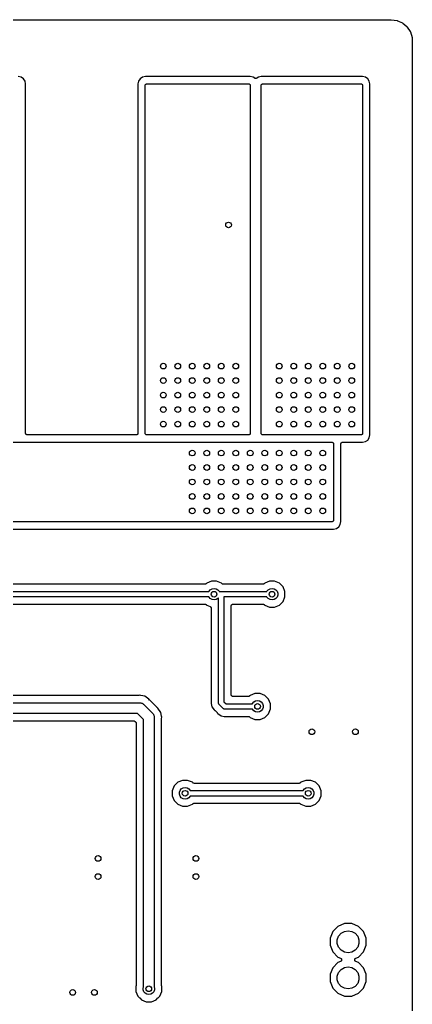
# Model space of a CAD drawing. Extents: x 40 to 163, y -163 to -37.
# Drawn here: x 135.7 to 163.2, y -106.5 to -37.4 of the extents above; entities that cross this region are included whole.
import ezdxf

# ---------------------------------------------------------------- set-up
doc = ezdxf.new("R2010")
doc.units = 0
doc.header["$MEASUREMENT"] = 0
doc.layers.add('BLACK', color=7, linetype='CONTINUOUS')

msp = doc.modelspace()

# ---------------------------------------------------------------- linework, layer by layer
at = {"layer": 'BLACK', "linetype": 'CONTINUOUS'}
for p, q in [((41.4283, -37.413), (161.747, -37.413)), ((161.747, -37.413), (161.756, -37.4146)), ((161.756, -37.4146), (161.765, -37.4143)), ((161.765, -37.4143), (162.185, -37.4744)), ((162.185, -37.4744), (162.202, -37.48)), ((162.202, -37.48), (162.22, -37.4845)), ((162.22, -37.4845), (162.559, -37.6388)), ((162.559, -37.6388), (162.574, -37.649)), ((162.574, -37.649), (162.589, -37.6582)), ((162.589, -37.6582), (162.872, -37.9015)), ((162.872, -37.9015), (162.883, -37.9155)), ((162.883, -37.9155), (162.895, -37.9286)), ((162.895, -37.9286), (163.098, -38.2414)), ((163.098, -38.2414), (163.105, -38.258)), ((163.105, -38.258), (163.113, -38.2741)), ((163.113, -38.2741), (163.227, -38.6548)), ((163.227, -38.6548), (163.229, -38.6684)), ((163.229, -38.6684), (163.232, -38.6818)), ((163.232, -38.6818), (163.247, -38.8789)), ((163.247, -38.8789), (163.246, -38.8837)), ((163.246, -38.8837), (163.247, -38.8883)), ((163.247, -38.8883), (163.247, -43.8721)), ((135.829, -41.443), (135.623, -41.402)), ((135.993, -41.5525), (135.829, -41.443)), ((144.333, -41.443), (144.169, -41.5525)), ((144.539, -41.402), (144.333, -41.443)), ((151.879, -41.402), (144.539, -41.402)), ((152.085, -41.443), (151.879, -41.402)), ((152.202, -41.5211), (152.085, -41.443)), ((152.461, -41.443), (152.344, -41.5211)), ((152.667, -41.402), (152.461, -41.443)), ((159.753, -41.402), (152.667, -41.402)), ((159.959, -41.443), (159.753, -41.402)), ((160.123, -41.5525), (159.959, -41.443)), ((136.103, -41.7165), (135.993, -41.5525)), ((136.144, -41.9225), (136.103, -41.7165)), ((136.144, -66.421), (136.144, -41.9225)), ((144.059, -41.7165), (144.018, -41.9225)), ((144.018, -41.9225), (144.018, -66.421)), ((144.169, -41.5525), (144.059, -41.7165)), ((144.526, -42.037), (144.528, -42.0261)), ((144.526, -66.421), (144.526, -42.037)), ((144.528, -42.0149), (144.532, -42.0045)), ((144.528, -42.0261), (144.528, -42.0149)), ((144.532, -42.0045), (144.534, -41.9936)), ((144.534, -41.9936), (144.539, -41.9839)), ((144.539, -41.9839), (144.543, -41.9735)), ((144.543, -41.9735), (144.55, -41.965)), ((144.55, -41.965), (144.556, -41.9554)), ((144.556, -41.9554), (144.564, -41.9482)), ((144.564, -41.9482), (144.571, -41.9397)), ((144.571, -41.9397), (144.581, -41.9342)), ((144.581, -41.9342), (144.589, -41.927)), ((144.589, -41.927), (144.6, -41.9232)), ((144.6, -41.9232), (144.61, -41.9177)), ((144.61, -41.9177), (144.621, -41.9157)), ((144.621, -41.9157), (144.631, -41.9119)), ((144.631, -41.9119), (144.642, -41.9119)), ((144.642, -41.9119), (144.653, -41.91)), ((144.653, -41.91), (151.765, -41.91)), ((151.765, -41.91), (151.776, -41.9119)), ((151.776, -41.9119), (151.787, -41.9119)), ((151.787, -41.9119), (151.797, -41.9157)), ((151.797, -41.9157), (151.808, -41.9177)), ((151.808, -41.9177), (151.818, -41.9232)), ((151.818, -41.9232), (151.828, -41.927)), ((151.828, -41.927), (151.837, -41.9342)), ((151.837, -41.9342), (151.847, -41.9397)), ((151.847, -41.9397), (151.854, -41.9482)), ((151.854, -41.9482), (151.862, -41.9554)), ((151.862, -41.9554), (151.868, -41.965)), ((151.868, -41.965), (151.875, -41.9735)), ((151.875, -41.9735), (151.879, -41.9839)), ((151.879, -41.9839), (151.884, -41.9936)), ((151.884, -41.9936), (151.886, -42.0045)), ((151.886, -42.0045), (151.89, -42.0149)), ((151.89, -42.0149), (151.89, -42.0261)), ((151.89, -42.0261), (151.892, -42.037)), ((151.892, -42.037), (151.892, -66.421)), ((152.21, -41.5245), (152.202, -41.5211)), ((152.217, -41.5294), (152.21, -41.5245)), ((152.23, -41.5333), (152.217, -41.5294)), ((152.243, -41.5389), (152.23, -41.5333)), ((152.251, -41.5394), (152.243, -41.5389)), ((152.259, -41.5418), (152.251, -41.5394)), ((152.273, -41.5409), (152.259, -41.5418)), ((152.287, -41.5418), (152.273, -41.5409)), ((152.295, -41.5394), (152.287, -41.5418)), ((152.303, -41.5389), (152.295, -41.5394)), ((152.316, -41.5333), (152.303, -41.5389)), ((152.329, -41.5294), (152.316, -41.5333)), ((152.336, -41.5245), (152.329, -41.5294)), ((152.344, -41.5211), (152.336, -41.5245)), ((152.654, -42.037), (152.656, -42.0261)), ((152.654, -66.421), (152.654, -42.037)), ((152.656, -42.0149), (152.66, -42.0045)), ((152.656, -42.0261), (152.656, -42.0149)), ((152.66, -42.0045), (152.662, -41.9936)), ((152.662, -41.9936), (152.667, -41.9839)), ((152.667, -41.9839), (152.671, -41.9735)), ((152.671, -41.9735), (152.678, -41.965)), ((152.678, -41.965), (152.684, -41.9554)), ((152.684, -41.9554), (152.692, -41.9482)), ((152.692, -41.9482), (152.699, -41.9397)), ((152.699, -41.9397), (152.709, -41.9342)), ((152.709, -41.9342), (152.718, -41.927)), ((152.718, -41.927), (152.728, -41.9232)), ((152.728, -41.9232), (152.738, -41.9177)), ((152.738, -41.9177), (152.749, -41.9157)), ((152.749, -41.9157), (152.759, -41.9119)), ((152.759, -41.9119), (152.77, -41.9119)), ((152.77, -41.9119), (152.781, -41.91)), ((152.781, -41.91), (159.639, -41.91)), ((159.639, -41.91), (159.65, -41.9119)), ((159.65, -41.9119), (159.661, -41.9119)), ((159.661, -41.9119), (159.671, -41.9157)), ((159.671, -41.9157), (159.682, -41.9177)), ((159.682, -41.9177), (159.692, -41.9232)), ((159.692, -41.9232), (159.702, -41.927)), ((159.702, -41.927), (159.711, -41.9342)), ((159.711, -41.9342), (159.721, -41.9397)), ((159.721, -41.9397), (159.728, -41.9482)), ((159.728, -41.9482), (159.736, -41.9554)), ((159.736, -41.9554), (159.742, -41.965)), ((159.742, -41.965), (159.749, -41.9735)), ((159.749, -41.9735), (159.753, -41.9839)), ((159.753, -41.9839), (159.758, -41.9936)), ((159.758, -41.9936), (159.76, -42.0045)), ((159.76, -42.0045), (159.764, -42.0149)), ((159.764, -42.0149), (159.764, -42.0261)), ((159.764, -42.0261), (159.766, -42.037)), ((159.766, -42.037), (159.766, -66.421)), ((160.233, -41.7165), (160.123, -41.5525)), ((160.274, -41.9225), (160.233, -41.7165)), ((160.274, -66.5355), (160.274, -41.9225)), ((163.247, -43.8721), (163.247, -43.8721)), ((163.247, -43.8721), (163.247, -116.027)), ((136.146, -66.4319), (136.144, -66.421)), ((136.146, -66.4431), (136.146, -66.4319)), ((136.15, -66.4535), (136.146, -66.4431)), ((136.152, -66.4644), (136.15, -66.4535)), ((136.157, -66.4741), (136.152, -66.4644)), ((136.161, -66.4845), (136.157, -66.4741)), ((136.168, -66.493), (136.161, -66.4845)), ((136.174, -66.5026), (136.168, -66.493)), ((136.182, -66.5098), (136.174, -66.5026)), ((136.189, -66.5183), (136.182, -66.5098)), ((136.199, -66.5238), (136.189, -66.5183)), ((136.207, -66.531), (136.199, -66.5238)), ((136.218, -66.5348), (136.207, -66.531)), ((136.228, -66.5403), (136.218, -66.5348)), ((136.239, -66.5423), (136.228, -66.5403)), ((136.249, -66.5461), (136.239, -66.5423)), ((136.26, -66.5461), (136.249, -66.5461)), ((136.271, -66.548), (136.26, -66.5461)), ((143.891, -66.548), (136.271, -66.548)), ((143.902, -66.5461), (143.891, -66.548)), ((143.913, -66.5461), (143.902, -66.5461)), ((143.923, -66.5423), (143.913, -66.5461)), ((143.934, -66.5403), (143.923, -66.5423)), ((143.944, -66.5348), (143.934, -66.5403)), ((143.954, -66.531), (143.944, -66.5348)), ((143.963, -66.5238), (143.954, -66.531)), ((143.973, -66.5183), (143.963, -66.5238)), ((143.98, -66.5098), (143.973, -66.5183)), ((143.988, -66.5026), (143.98, -66.5098)), ((143.994, -66.493), (143.988, -66.5026)), ((144.001, -66.4845), (143.994, -66.493)), ((144.005, -66.4741), (144.001, -66.4845)), ((144.01, -66.4644), (144.005, -66.4741)), ((144.012, -66.4535), (144.01, -66.4644)), ((144.016, -66.4431), (144.012, -66.4535)), ((144.018, -66.421), (144.016, -66.4319)), ((144.016, -66.4319), (144.016, -66.4431)), ((144.528, -66.4319), (144.526, -66.421)), ((144.528, -66.4431), (144.528, -66.4319)), ((144.532, -66.4535), (144.528, -66.4431)), ((144.534, -66.4644), (144.532, -66.4535)), ((144.539, -66.4741), (144.534, -66.4644)), ((144.543, -66.4845), (144.539, -66.4741)), ((144.55, -66.493), (144.543, -66.4845)), ((144.556, -66.5026), (144.55, -66.493)), ((144.564, -66.5098), (144.556, -66.5026)), ((144.571, -66.5183), (144.564, -66.5098)), ((144.581, -66.5238), (144.571, -66.5183)), ((144.589, -66.531), (144.581, -66.5238)), ((144.6, -66.5348), (144.589, -66.531)), ((144.61, -66.5403), (144.6, -66.5348)), ((144.621, -66.5423), (144.61, -66.5403)), ((144.631, -66.5461), (144.621, -66.5423)), ((144.642, -66.5461), (144.631, -66.5461)), ((144.653, -66.548), (144.642, -66.5461)), ((151.765, -66.548), (144.653, -66.548)), ((151.776, -66.5461), (151.765, -66.548)), ((151.787, -66.5461), (151.776, -66.5461)), ((151.797, -66.5423), (151.787, -66.5461)), ((151.808, -66.5403), (151.797, -66.5423)), ((151.818, -66.5348), (151.808, -66.5403)), ((151.828, -66.531), (151.818, -66.5348)), ((151.837, -66.5238), (151.828, -66.531)), ((151.847, -66.5183), (151.837, -66.5238)), ((151.854, -66.5098), (151.847, -66.5183)), ((151.862, -66.5026), (151.854, -66.5098)), ((151.868, -66.493), (151.862, -66.5026)), ((151.875, -66.4845), (151.868, -66.493)), ((151.879, -66.4741), (151.875, -66.4845)), ((151.884, -66.4644), (151.879, -66.4741)), ((151.886, -66.4535), (151.884, -66.4644)), ((151.89, -66.4431), (151.886, -66.4535)), ((151.892, -66.421), (151.89, -66.4319)), ((151.89, -66.4319), (151.89, -66.4431)), ((152.656, -66.4319), (152.654, -66.421)), ((152.656, -66.4431), (152.656, -66.4319)), ((152.66, -66.4535), (152.656, -66.4431)), ((152.662, -66.4644), (152.66, -66.4535)), ((152.667, -66.4741), (152.662, -66.4644)), ((152.671, -66.4845), (152.667, -66.4741)), ((152.678, -66.493), (152.671, -66.4845)), ((152.684, -66.5026), (152.678, -66.493)), ((152.692, -66.5098), (152.684, -66.5026)), ((152.699, -66.5183), (152.692, -66.5098)), ((152.709, -66.5238), (152.699, -66.5183)), ((152.718, -66.531), (152.709, -66.5238)), ((152.728, -66.5348), (152.718, -66.531)), ((152.738, -66.5403), (152.728, -66.5348)), ((152.749, -66.5423), (152.738, -66.5403)), ((152.759, -66.5461), (152.749, -66.5423)), ((152.77, -66.5461), (152.759, -66.5461)), ((152.781, -66.548), (152.77, -66.5461)), ((159.639, -66.548), (152.781, -66.548)), ((159.65, -66.5461), (159.639, -66.548)), ((159.661, -66.5461), (159.65, -66.5461)), ((159.671, -66.5423), (159.661, -66.5461)), ((159.682, -66.5403), (159.671, -66.5423)), ((159.692, -66.5348), (159.682, -66.5403)), ((159.702, -66.531), (159.692, -66.5348)), ((159.711, -66.5238), (159.702, -66.531)), ((159.721, -66.5183), (159.711, -66.5238)), ((159.728, -66.5098), (159.721, -66.5183)), ((159.736, -66.5026), (159.728, -66.5098)), ((159.742, -66.493), (159.736, -66.5026)), ((159.749, -66.4845), (159.742, -66.493)), ((159.753, -66.4741), (159.749, -66.4845)), ((159.758, -66.4644), (159.753, -66.4741)), ((159.76, -66.4535), (159.758, -66.4644)), ((159.764, -66.4431), (159.76, -66.4535)), ((159.766, -66.421), (159.764, -66.4319)), ((159.764, -66.4319), (159.764, -66.4431)), ((159.959, -67.015), (160.123, -66.9055)), ((160.123, -66.9055), (160.233, -66.7415)), ((160.233, -66.7415), (160.274, -66.5355)), ((97.5485, -67.056), (157.607, -67.056)), ((157.607, -67.056), (157.618, -67.0579)), ((157.618, -67.0579), (157.629, -67.0579)), ((157.629, -67.0579), (157.639, -67.0617)), ((157.639, -67.0617), (157.65, -67.0637)), ((157.65, -67.0637), (157.66, -67.0692)), ((157.66, -67.0692), (157.671, -67.073)), ((157.671, -67.073), (157.679, -67.0802)), ((157.679, -67.0802), (157.689, -67.0857)), ((157.689, -67.0857), (157.696, -67.0942)), ((157.696, -67.0942), (157.704, -67.1014)), ((157.704, -67.1014), (157.71, -67.111)), ((157.71, -67.111), (157.717, -67.1195)), ((157.717, -67.1195), (157.721, -67.1299)), ((157.721, -67.1299), (157.726, -67.1396)), ((157.726, -67.1396), (157.728, -67.1505)), ((157.728, -67.1505), (157.732, -67.1609)), ((157.732, -67.1609), (157.732, -67.1721)), ((157.732, -67.1721), (157.734, -67.183)), ((157.734, -67.183), (157.734, -72.517)), ((158.242, -67.183), (158.244, -67.1721)), ((158.242, -72.6315), (158.242, -67.183)), ((158.244, -67.1609), (158.248, -67.1505)), ((158.244, -67.1721), (158.244, -67.1609)), ((158.248, -67.1505), (158.25, -67.1396)), ((158.25, -67.1396), (158.255, -67.1299)), ((158.255, -67.1299), (158.259, -67.1195)), ((158.259, -67.1195), (158.266, -67.111)), ((158.266, -67.111), (158.272, -67.1014)), ((158.272, -67.1014), (158.28, -67.0942)), ((158.28, -67.0942), (158.287, -67.0857)), ((158.287, -67.0857), (158.297, -67.0802)), ((158.297, -67.0802), (158.305, -67.073)), ((158.305, -67.073), (158.316, -67.0692)), ((158.316, -67.0692), (158.326, -67.0637)), ((158.326, -67.0637), (158.337, -67.0617)), ((158.337, -67.0617), (158.347, -67.0579)), ((158.347, -67.0579), (158.358, -67.0579)), ((158.358, -67.0579), (158.369, -67.056)), ((158.369, -67.056), (159.753, -67.056)), ((159.753, -67.056), (159.959, -67.015)), ((157.732, -72.5391), (157.728, -72.5495)), ((157.734, -72.517), (157.732, -72.5279)), ((157.732, -72.5279), (157.732, -72.5391)), ((157.607, -72.644), (113.736, -72.644)), ((114.257, -73.152), (157.721, -73.152)), ((157.618, -72.6421), (157.607, -72.644)), ((157.629, -72.6421), (157.618, -72.6421)), ((157.639, -72.6383), (157.629, -72.6421)), ((157.65, -72.6363), (157.639, -72.6383)), ((157.66, -72.6308), (157.65, -72.6363)), ((157.671, -72.627), (157.66, -72.6308)), ((157.679, -72.6198), (157.671, -72.627)), ((157.689, -72.6143), (157.679, -72.6198)), ((157.696, -72.6058), (157.689, -72.6143)), ((157.704, -72.5986), (157.696, -72.6058)), ((157.71, -72.589), (157.704, -72.5986)), ((157.717, -72.5805), (157.71, -72.589)), ((157.721, -72.5701), (157.717, -72.5805)), ((157.726, -72.5604), (157.721, -72.5701)), ((157.721, -73.152), (157.927, -73.111)), ((157.728, -72.5495), (157.726, -72.5604)), ((157.927, -73.111), (158.091, -73.0014)), ((158.091, -73.0014), (158.201, -72.8375)), ((158.201, -72.8375), (158.242, -72.6315)), ((148.714, -77.0255), (129.924, -77.0255)), ((148.719, -77.0245), (148.714, -77.0255)), ((148.725, -77.025), (148.719, -77.0245)), ((148.741, -77.0207), (148.725, -77.025)), ((148.757, -77.0178), (148.741, -77.0207)), ((148.762, -77.015), (148.757, -77.0178)), ((148.767, -77.0136), (148.762, -77.015)), ((148.781, -77.0041), (148.767, -77.0136)), ((148.795, -76.9958), (148.781, -77.0041)), ((148.799, -76.9915), (148.795, -76.9958)), ((148.804, -76.9883), (148.799, -76.9915)), ((148.838, -76.9542), (148.804, -76.9883)), ((149.171, -76.816), (148.838, -76.9542)), ((149.091, -77.4129), (149.213, -77.3423)), ((149.533, -76.816), (149.171, -76.816)), ((149.213, -77.3423), (149.352, -77.3178)), ((149.352, -77.3178), (149.491, -77.3423)), ((149.491, -77.3423), (149.613, -77.4129)), ((149.866, -76.9542), (149.533, -76.816)), ((149.9, -76.9883), (149.866, -76.9542)), ((149.905, -76.9915), (149.9, -76.9883)), ((149.909, -76.9958), (149.905, -76.9915)), ((149.923, -77.0041), (149.909, -76.9958)), ((149.937, -77.0136), (149.923, -77.0041)), ((149.942, -77.015), (149.937, -77.0136)), ((149.947, -77.0178), (149.942, -77.015)), ((149.963, -77.0207), (149.947, -77.0178)), ((149.979, -77.025), (149.963, -77.0207)), ((149.985, -77.0245), (149.979, -77.025)), ((149.99, -77.0255), (149.985, -77.0245)), ((152.778, -77.0255), (149.99, -77.0255)), ((152.783, -77.0245), (152.778, -77.0255)), ((152.789, -77.025), (152.783, -77.0245)), ((152.805, -77.0207), (152.789, -77.025)), ((152.821, -77.0178), (152.805, -77.0207)), ((152.826, -77.015), (152.821, -77.0178)), ((152.831, -77.0136), (152.826, -77.015)), ((152.845, -77.0041), (152.831, -77.0136)), ((152.859, -76.9958), (152.845, -77.0041)), ((152.863, -76.9915), (152.859, -76.9958)), ((152.868, -76.9883), (152.863, -76.9915)), ((152.902, -76.9542), (152.868, -76.9883)), ((153.235, -76.816), (152.902, -76.9542)), ((153.155, -77.4129), (153.277, -77.3423)), ((153.597, -76.816), (153.235, -76.816)), ((153.277, -77.3423), (153.416, -77.3178)), ((153.416, -77.3178), (153.555, -77.3423)), ((153.555, -77.3423), (153.677, -77.4129)), ((153.93, -76.9542), (153.597, -76.816)), ((154.186, -77.2097), (153.93, -76.9542)), ((154.324, -77.5434), (154.186, -77.2097)), ((129.642, -77.5335), (148.996, -77.5335)), ((148.996, -77.9145), (129.642, -77.9145)), ((148.996, -77.5335), (149, -77.5209)), ((149, -77.9271), (148.996, -77.9145)), ((149, -77.5209), (149.091, -77.4129)), ((149.091, -78.0351), (149, -77.9271)), ((149.213, -78.1057), (149.091, -78.0351)), ((149.613, -78.0351), (149.491, -78.1057)), ((149.613, -77.4129), (149.704, -77.5209)), ((149.67, -77.9679), (149.613, -78.0351)), ((149.669, -85.3357), (149.67, -77.9679)), ((149.704, -77.5209), (149.708, -77.5335)), ((149.708, -77.5335), (153.06, -77.5335)), ((153.06, -77.9145), (150.05, -77.9145)), ((150.05, -77.9145), (150.05, -85.2651)), ((153.06, -77.5335), (153.064, -77.5209)), ((153.064, -77.9271), (153.06, -77.9145)), ((153.064, -77.5209), (153.155, -77.4129)), ((153.155, -78.0351), (153.064, -77.9271)), ((153.277, -78.1057), (153.155, -78.0351)), ((153.677, -78.0351), (153.555, -78.1057)), ((153.677, -77.4129), (153.768, -77.5209)), ((153.768, -77.9271), (153.677, -78.0351)), ((153.768, -77.5209), (153.816, -77.6535)), ((153.816, -77.7945), (153.768, -77.9271)), ((153.816, -77.6535), (153.816, -77.7945)), ((154.186, -78.2383), (154.324, -77.9046)), ((154.324, -77.9046), (154.324, -77.5434)), ((129.924, -78.4225), (148.714, -78.4225)), ((148.714, -78.4225), (148.719, -78.4235)), ((148.719, -78.4235), (148.725, -78.423)), ((148.725, -78.423), (148.741, -78.4273)), ((148.741, -78.4273), (148.757, -78.4302)), ((148.757, -78.4302), (148.762, -78.433)), ((148.762, -78.433), (148.767, -78.4344)), ((148.767, -78.4344), (148.781, -78.4439)), ((148.781, -78.4439), (148.795, -78.4522)), ((148.795, -78.4522), (148.799, -78.4565)), ((148.799, -78.4565), (148.804, -78.4597)), ((148.804, -78.4597), (148.838, -78.4938)), ((148.838, -78.4938), (149.083, -78.5954)), ((149.083, -78.5954), (149.09, -78.5999)), ((149.09, -78.5999), (149.098, -78.6028)), ((149.098, -78.6028), (149.109, -78.6117)), ((149.109, -78.6117), (149.12, -78.6191)), ((149.12, -78.6191), (149.125, -78.6258)), ((149.125, -78.6258), (149.132, -78.6311)), ((149.132, -78.6311), (149.139, -78.6431)), ((149.139, -78.6431), (149.147, -78.6541)), ((149.147, -78.6541), (149.15, -78.6621)), ((149.15, -78.6621), (149.154, -78.6693)), ((149.154, -78.6693), (149.156, -78.683)), ((149.156, -78.683), (149.16, -78.6962)), ((149.16, -78.6962), (149.16, -78.7045)), ((149.16, -78.7045), (149.162, -78.7128)), ((149.162, -78.7128), (149.161, -85.2627)), ((149.352, -78.1302), (149.213, -78.1057)), ((149.491, -78.1057), (149.352, -78.1302)), ((150.558, -78.5495), (150.56, -78.5386)), ((150.558, -84.7725), (150.558, -78.5495)), ((150.56, -78.5274), (150.564, -78.517)), ((150.56, -78.5386), (150.56, -78.5274)), ((150.564, -78.517), (150.566, -78.5061)), ((150.566, -78.5061), (150.572, -78.4964)), ((150.572, -78.4964), (150.576, -78.486)), ((150.576, -78.486), (150.583, -78.4775)), ((150.583, -78.4775), (150.588, -78.4679)), ((150.588, -78.4679), (150.597, -78.4607)), ((150.597, -78.4607), (150.604, -78.4522)), ((150.604, -78.4522), (150.613, -78.4467)), ((150.613, -78.4467), (150.622, -78.4395)), ((150.622, -78.4395), (150.632, -78.4357)), ((150.632, -78.4357), (150.642, -78.4302)), ((150.642, -78.4302), (150.653, -78.4282)), ((150.653, -78.4282), (150.663, -78.4244)), ((150.663, -78.4244), (150.675, -78.4244)), ((150.675, -78.4244), (150.685, -78.4225)), ((150.685, -78.4225), (152.778, -78.4225)), ((152.778, -78.4225), (152.783, -78.4235)), ((152.783, -78.4235), (152.789, -78.423)), ((152.789, -78.423), (152.805, -78.4273)), ((152.805, -78.4273), (152.821, -78.4302)), ((152.821, -78.4302), (152.826, -78.433)), ((152.826, -78.433), (152.831, -78.4344)), ((152.831, -78.4344), (152.845, -78.4439)), ((152.845, -78.4439), (152.859, -78.4522)), ((152.859, -78.4522), (152.863, -78.4565)), ((152.863, -78.4565), (152.868, -78.4597)), ((152.868, -78.4597), (152.902, -78.4938)), ((152.902, -78.4938), (153.235, -78.632)), ((153.235, -78.632), (153.597, -78.632)), ((153.416, -78.1302), (153.277, -78.1057)), ((153.555, -78.1057), (153.416, -78.1302)), ((153.597, -78.632), (153.93, -78.4938)), ((153.93, -78.4938), (154.186, -78.2383)), ((144.045, -84.836), (126.257, -84.836)), ((144.057, -84.8338), (144.045, -84.836)), ((144.07, -84.8336), (144.057, -84.8338)), ((144.145, -84.8186), (144.07, -84.8336)), ((144.22, -84.8336), (144.145, -84.8186)), ((144.492, -84.8876), (144.22, -84.8336)), ((144.22, -84.8336), (144.22, -84.8336)), ((144.786, -85.0841), (144.492, -84.8876)), ((150.56, -84.7834), (150.558, -84.7725)), ((150.56, -84.7946), (150.56, -84.7834)), ((150.564, -84.805), (150.56, -84.7946)), ((150.566, -84.8159), (150.564, -84.805)), ((150.572, -84.8256), (150.566, -84.8159)), ((150.576, -84.836), (150.572, -84.8256)), ((150.583, -84.8445), (150.576, -84.836)), ((150.588, -84.8541), (150.583, -84.8445)), ((150.597, -84.8613), (150.588, -84.8541)), ((150.604, -84.8698), (150.597, -84.8613)), ((150.613, -84.8753), (150.604, -84.8698)), ((150.622, -84.8825), (150.613, -84.8753)), ((150.632, -84.8863), (150.622, -84.8825)), ((150.642, -84.8918), (150.632, -84.8863)), ((150.653, -84.8938), (150.642, -84.8918)), ((150.663, -84.8976), (150.653, -84.8938)), ((150.675, -84.8976), (150.663, -84.8976)), ((150.685, -84.8995), (150.675, -84.8976)), ((151.762, -84.8995), (150.685, -84.8995)), ((151.767, -84.8985), (151.762, -84.8995)), ((151.773, -84.899), (151.767, -84.8985)), ((151.789, -84.8947), (151.773, -84.899)), ((151.805, -84.8918), (151.789, -84.8947)), ((151.81, -84.889), (151.805, -84.8918)), ((151.815, -84.8876), (151.81, -84.889)), ((151.829, -84.8781), (151.815, -84.8876)), ((151.843, -84.8698), (151.829, -84.8781)), ((151.847, -84.8655), (151.843, -84.8698)), ((151.852, -84.8623), (151.847, -84.8655)), ((151.886, -84.8282), (151.852, -84.8623)), ((152.219, -84.69), (151.886, -84.8282)), ((152.581, -84.69), (152.219, -84.69)), ((152.914, -84.8282), (152.581, -84.69)), ((153.17, -85.0837), (152.914, -84.8282)), ((112.553, -85.344), (144.128, -85.344)), ((144.128, -85.344), (144.179, -85.3396)), ((144.179, -85.3396), (144.228, -85.3527)), ((144.228, -85.3527), (144.277, -85.3615)), ((144.277, -85.3615), (144.292, -85.37)), ((144.292, -85.37), (144.308, -85.3744)), ((144.308, -85.3744), (144.35, -85.4034)), ((144.35, -85.4034), (144.394, -85.4286)), ((144.394, -85.4286), (144.426, -85.4674)), ((144.426, -85.4674), (145.038, -86.0788)), ((144.829, -85.1479), (144.786, -85.0841)), ((144.837, -85.1569), (144.829, -85.1479)), ((144.844, -85.1671), (144.837, -85.1569)), ((145.338, -85.6606), (144.844, -85.1671)), ((145.348, -85.6678), (145.338, -85.6606)), ((149.159, -85.2875), (149.148, -85.344)), ((149.148, -85.344), (149.159, -85.4005)), ((149.161, -85.2627), (149.159, -85.275)), ((149.159, -85.275), (149.159, -85.2875)), ((149.159, -85.4005), (149.159, -85.4005)), ((149.159, -85.4005), (149.202, -85.6165)), ((149.202, -85.6165), (149.356, -85.8476)), ((149.667, -85.3609), (149.669, -85.3357)), ((149.674, -85.3853), (149.667, -85.3609)), ((149.678, -85.4102), (149.674, -85.3853)), ((149.682, -85.4175), (149.678, -85.4102)), ((149.685, -85.4257), (149.682, -85.4175)), ((149.699, -85.4465), (149.685, -85.4257)), ((149.712, -85.4683), (149.699, -85.4465)), ((149.731, -85.4846), (149.712, -85.4683)), ((149.973, -85.7268), (149.731, -85.4846)), ((150.05, -85.2651), (150.193, -85.4075)), ((150.193, -85.4075), (152.044, -85.4075)), ((152.044, -85.4075), (152.048, -85.3949)), ((152.048, -85.3949), (152.139, -85.2869)), ((152.139, -85.2869), (152.261, -85.2163)), ((152.261, -85.2163), (152.4, -85.1918)), ((152.4, -85.1918), (152.539, -85.2163)), ((152.539, -85.2163), (152.661, -85.2869)), ((152.661, -85.2869), (152.752, -85.3949)), ((152.752, -85.3949), (152.8, -85.5275)), ((152.8, -85.5275), (152.8, -85.6685)), ((153.308, -85.4174), (153.17, -85.0837)), ((153.308, -85.7786), (153.308, -85.4174)), ((143.987, -86.106), (112.412, -86.106)), ((144.399, -86.5178), (143.987, -86.106)), ((145.038, -86.0788), (145.076, -86.1113)), ((145.076, -86.1113), (145.102, -86.1551)), ((145.102, -86.1551), (145.131, -86.1965)), ((145.131, -86.1965), (145.135, -86.2129)), ((145.135, -86.2129), (145.144, -86.2277)), ((145.144, -86.2277), (145.152, -86.2775)), ((145.152, -86.2775), (145.165, -86.3263)), ((145.165, -86.3263), (145.161, -86.3766)), ((145.357, -85.6764), (145.348, -85.6678)), ((145.421, -85.7191), (145.357, -85.6764)), ((145.617, -86.0131), (145.421, -85.7191)), ((145.671, -86.2847), (145.617, -86.0131)), ((145.686, -86.36), (145.671, -86.2847)), ((149.356, -85.8476), (149.404, -85.8796)), ((149.404, -85.8796), (149.413, -85.8882)), ((149.413, -85.8882), (149.424, -85.8954)), ((149.424, -85.8954), (149.563, -86.0344)), ((149.563, -86.0344), (149.57, -86.0446)), ((149.57, -86.0446), (149.578, -86.0537)), ((149.578, -86.0537), (149.61, -86.1016)), ((149.61, -86.1016), (149.841, -86.256)), ((149.841, -86.256), (150.057, -86.2989)), ((149.99, -85.7462), (149.973, -85.7268)), ((150.012, -85.7588), (149.99, -85.7462)), ((150.032, -85.7733), (150.012, -85.7588)), ((150.04, -85.7755), (150.032, -85.7733)), ((150.048, -85.7798), (150.04, -85.7755)), ((150.073, -85.7842), (150.048, -85.7798)), ((150.057, -86.2989), (150.057, -86.2989)), ((150.057, -86.2989), (150.114, -86.3102)), ((150.097, -85.7907), (150.073, -85.7842)), ((150.122, -85.7885), (150.097, -85.7907)), ((150.114, -86.3102), (150.171, -86.2989)), ((152.044, -85.7885), (150.122, -85.7885)), ((150.171, -86.2989), (150.183, -86.2987)), ((150.183, -86.2987), (150.195, -86.2965)), ((150.195, -86.2965), (151.762, -86.2965)), ((151.762, -86.2965), (151.767, -86.2975)), ((151.767, -86.2975), (151.773, -86.297)), ((151.773, -86.297), (151.789, -86.3013)), ((151.789, -86.3013), (151.805, -86.3042)), ((151.805, -86.3042), (151.81, -86.307)), ((151.81, -86.307), (151.815, -86.3084)), ((151.815, -86.3084), (151.829, -86.3179)), ((151.829, -86.3179), (151.843, -86.3262)), ((151.843, -86.3262), (151.847, -86.3305)), ((151.847, -86.3305), (151.852, -86.3337)), ((151.852, -86.3337), (151.886, -86.3678)), ((152.048, -85.8011), (152.044, -85.7885)), ((152.139, -85.9091), (152.048, -85.8011)), ((152.261, -85.9797), (152.139, -85.9091)), ((152.4, -86.0042), (152.261, -85.9797)), ((152.539, -85.9797), (152.4, -86.0042)), ((152.661, -85.9091), (152.539, -85.9797)), ((152.752, -85.8011), (152.661, -85.9091)), ((152.8, -85.6685), (152.752, -85.8011)), ((152.914, -86.3678), (153.17, -86.1123)), ((153.17, -86.1123), (153.308, -85.7786)), ((117.398, -86.614), (143.724, -86.614)), ((143.724, -86.614), (143.73, -86.615)), ((143.73, -86.615), (143.735, -86.6145)), ((143.735, -86.6145), (143.751, -86.6188)), ((143.751, -86.6188), (143.768, -86.6217)), ((143.768, -86.6217), (143.772, -86.6245)), ((143.772, -86.6245), (143.778, -86.6259)), ((143.778, -86.6259), (143.791, -86.6354)), ((143.791, -86.6354), (143.806, -86.6437)), ((143.806, -86.6437), (143.809, -86.648)), ((143.809, -86.648), (143.814, -86.6512)), ((143.814, -86.6512), (143.854, -86.691)), ((143.854, -86.691), (143.857, -86.6956)), ((143.857, -86.6956), (143.861, -86.6992)), ((143.861, -86.6992), (143.87, -86.7136)), ((143.87, -86.7136), (143.879, -86.7272)), ((143.879, -86.7272), (143.881, -86.7326)), ((143.881, -86.7326), (143.883, -86.7374)), ((143.883, -86.7374), (143.886, -86.7537)), ((143.886, -86.7537), (143.891, -86.7698)), ((143.891, -86.7698), (143.89, -86.7753)), ((143.89, -86.7753), (143.891, -86.7808)), ((143.891, -86.7808), (143.891, -105.158)), ((144.399, -105.287), (144.399, -86.5178)), ((145.161, -86.3766), (145.161, -105.287)), ((145.669, -86.4601), (145.671, -86.4478)), ((145.669, -105.158), (145.669, -86.4601)), ((145.671, -86.4353), (145.686, -86.36)), ((145.671, -86.4478), (145.671, -86.4353)), ((151.886, -86.3678), (152.219, -86.506)), ((152.219, -86.506), (152.581, -86.506)), ((152.581, -86.506), (152.914, -86.3678)), ((146.55, -91.1797), (146.412, -91.5134)), ((146.806, -90.9242), (146.55, -91.1797)), ((147.139, -90.786), (146.806, -90.9242)), ((147.501, -90.786), (147.139, -90.786)), ((147.834, -90.9242), (147.501, -90.786)), ((147.868, -90.9583), (147.834, -90.9242)), ((147.873, -90.9615), (147.868, -90.9583)), ((147.877, -90.9658), (147.873, -90.9615)), ((147.891, -90.9741), (147.877, -90.9658)), ((147.905, -90.9836), (147.891, -90.9741)), ((147.91, -90.985), (147.905, -90.9836)), ((147.915, -90.9878), (147.91, -90.985)), ((147.931, -90.9907), (147.915, -90.9878)), ((147.947, -90.995), (147.931, -90.9907)), ((147.953, -90.9945), (147.947, -90.995)), ((147.958, -90.9955), (147.953, -90.9945)), ((155.318, -90.9955), (147.958, -90.9955)), ((155.323, -90.9945), (155.318, -90.9955)), ((155.329, -90.995), (155.323, -90.9945)), ((155.345, -90.9907), (155.329, -90.995)), ((155.361, -90.9878), (155.345, -90.9907)), ((155.366, -90.985), (155.361, -90.9878)), ((155.371, -90.9836), (155.366, -90.985)), ((155.385, -90.9741), (155.371, -90.9836)), ((155.399, -90.9658), (155.385, -90.9741)), ((155.403, -90.9615), (155.399, -90.9658)), ((155.408, -90.9583), (155.403, -90.9615)), ((155.442, -90.9242), (155.408, -90.9583)), ((155.775, -90.786), (155.442, -90.9242)), ((156.137, -90.786), (155.775, -90.786)), ((156.47, -90.9242), (156.137, -90.786)), ((156.726, -91.1797), (156.47, -90.9242)), ((156.864, -91.5134), (156.726, -91.1797)), ((146.412, -91.5134), (146.412, -91.8746)), ((146.412, -91.8746), (146.55, -92.2083)), ((146.92, -91.6235), (146.968, -91.4909)), ((146.92, -91.7645), (146.92, -91.6235)), ((146.968, -91.8971), (146.92, -91.7645)), ((146.968, -91.4909), (147.059, -91.3829)), ((147.059, -91.3829), (147.181, -91.3123)), ((147.181, -91.3123), (147.32, -91.2878)), ((147.32, -91.2878), (147.459, -91.3123)), ((147.459, -91.3123), (147.581, -91.3829)), ((147.581, -91.3829), (147.672, -91.4909)), ((147.672, -91.4909), (147.676, -91.5035)), ((147.676, -91.8845), (147.672, -91.8971)), ((147.676, -91.5035), (155.6, -91.5035)), ((155.6, -91.8845), (147.676, -91.8845)), ((155.6, -91.5035), (155.604, -91.4909)), ((155.604, -91.8971), (155.6, -91.8845)), ((155.604, -91.4909), (155.695, -91.3829)), ((155.695, -91.3829), (155.817, -91.3123)), ((155.817, -91.3123), (155.956, -91.2878)), ((155.956, -91.2878), (156.095, -91.3123)), ((156.095, -91.3123), (156.217, -91.3829)), ((156.217, -91.3829), (156.308, -91.4909)), ((156.308, -91.4909), (156.356, -91.6235)), ((156.356, -91.7645), (156.308, -91.8971)), ((156.356, -91.6235), (156.356, -91.7645)), ((156.726, -92.2083), (156.864, -91.8746)), ((156.864, -91.8746), (156.864, -91.5134)), ((146.55, -92.2083), (146.806, -92.4638)), ((146.806, -92.4638), (147.139, -92.602)), ((147.059, -92.0051), (146.968, -91.8971)), ((147.181, -92.0757), (147.059, -92.0051)), ((147.32, -92.1002), (147.181, -92.0757)), ((147.459, -92.0757), (147.32, -92.1002)), ((147.581, -92.0051), (147.459, -92.0757)), ((147.501, -92.602), (147.834, -92.4638)), ((147.672, -91.8971), (147.581, -92.0051)), ((147.834, -92.4638), (147.868, -92.4297)), ((147.868, -92.4297), (147.873, -92.4265)), ((147.873, -92.4265), (147.877, -92.4222)), ((147.877, -92.4222), (147.891, -92.4139)), ((147.891, -92.4139), (147.905, -92.4044)), ((147.905, -92.4044), (147.91, -92.403)), ((147.91, -92.403), (147.915, -92.4002)), ((147.915, -92.4002), (147.931, -92.3973)), ((147.931, -92.3973), (147.947, -92.393)), ((147.947, -92.393), (147.953, -92.3935)), ((147.953, -92.3935), (147.958, -92.3925)), ((147.958, -92.3925), (155.318, -92.3925)), ((155.318, -92.3925), (155.323, -92.3935)), ((155.323, -92.3935), (155.329, -92.393)), ((155.329, -92.393), (155.345, -92.3973)), ((155.345, -92.3973), (155.361, -92.4002)), ((155.361, -92.4002), (155.366, -92.403)), ((155.366, -92.403), (155.371, -92.4044)), ((155.371, -92.4044), (155.385, -92.4139)), ((155.385, -92.4139), (155.399, -92.4222)), ((155.399, -92.4222), (155.403, -92.4265)), ((155.403, -92.4265), (155.408, -92.4297)), ((155.408, -92.4297), (155.442, -92.4638)), ((155.442, -92.4638), (155.775, -92.602)), ((155.695, -92.0051), (155.604, -91.8971)), ((155.817, -92.0757), (155.695, -92.0051)), ((155.956, -92.1002), (155.817, -92.0757)), ((156.095, -92.0757), (155.956, -92.1002)), ((156.217, -92.0051), (156.095, -92.0757)), ((156.137, -92.602), (156.47, -92.4638)), ((156.308, -91.8971), (156.217, -92.0051)), ((156.47, -92.4638), (156.726, -92.2083)), ((147.139, -92.602), (147.501, -92.602)), ((155.775, -92.602), (156.137, -92.602)), ((158.497, -100.838), (158.031, -101.031)), ((159.003, -100.838), (158.497, -100.838)), ((159.469, -101.031), (159.003, -100.838)), ((157.673, -101.389), (157.48, -101.855)), ((158.031, -101.031), (157.673, -101.389)), ((158.08, -101.721), (158.253, -101.515)), ((158.253, -101.515), (158.485, -101.381)), ((158.485, -101.381), (158.75, -101.334)), ((158.75, -101.334), (159.015, -101.381)), ((159.015, -101.381), (159.247, -101.515)), ((159.247, -101.515), (159.42, -101.721)), ((159.827, -101.389), (159.469, -101.031)), ((160.02, -101.855), (159.827, -101.389)), ((157.48, -101.855), (157.48, -102.361)), ((157.988, -101.974), (158.08, -101.721)), ((157.988, -102.242), (157.988, -101.974)), ((158.08, -102.495), (157.988, -102.242)), ((159.42, -101.721), (159.512, -101.974)), ((159.512, -102.242), (159.42, -102.495)), ((159.512, -101.974), (159.512, -102.242)), ((160.02, -102.361), (160.02, -101.855)), ((157.48, -102.361), (157.673, -102.827)), ((157.673, -102.827), (158.031, -103.185)), ((158.253, -102.701), (158.08, -102.495)), ((158.485, -102.835), (158.253, -102.701)), ((158.75, -102.882), (158.485, -102.835)), ((159.015, -102.835), (158.75, -102.882)), ((159.247, -102.701), (159.015, -102.835)), ((159.42, -102.495), (159.247, -102.701)), ((159.469, -103.185), (159.827, -102.827)), ((159.827, -102.827), (160.02, -102.361)), ((158.031, -103.571), (157.673, -103.929)), ((158.031, -103.185), (158.214, -103.261)), ((158.214, -103.495), (158.031, -103.571)), ((158.214, -103.261), (158.228, -103.27)), ((158.228, -103.486), (158.214, -103.495)), ((158.228, -103.27), (158.243, -103.277)), ((158.243, -103.479), (158.228, -103.486)), ((158.243, -103.277), (158.247, -103.281)), ((158.247, -103.475), (158.243, -103.479)), ((158.247, -103.281), (158.251, -103.284)), ((158.251, -103.472), (158.247, -103.475)), ((158.251, -103.284), (158.261, -103.298)), ((158.261, -103.458), (158.251, -103.472)), ((158.261, -103.298), (158.273, -103.31)), ((158.273, -103.446), (158.261, -103.458)), ((158.273, -103.31), (158.275, -103.315)), ((158.275, -103.441), (158.273, -103.446)), ((158.275, -103.315), (158.278, -103.319)), ((158.278, -103.437), (158.275, -103.441)), ((158.278, -103.319), (158.283, -103.335)), ((158.283, -103.421), (158.278, -103.437)), ((158.283, -103.335), (158.29, -103.351)), ((158.29, -103.405), (158.283, -103.421)), ((158.29, -103.351), (158.29, -103.356)), ((158.29, -103.356), (158.291, -103.361)), ((158.291, -103.395), (158.29, -103.4)), ((158.29, -103.4), (158.29, -103.405)), ((158.291, -103.361), (158.291, -103.378)), ((158.291, -103.378), (158.291, -103.395)), ((159.209, -103.361), (159.21, -103.356)), ((159.209, -103.378), (159.209, -103.361)), ((159.209, -103.395), (159.209, -103.378)), ((159.21, -103.4), (159.209, -103.395)), ((159.21, -103.351), (159.217, -103.335)), ((159.21, -103.356), (159.21, -103.351)), ((159.21, -103.405), (159.21, -103.4)), ((159.217, -103.421), (159.21, -103.405)), ((159.217, -103.335), (159.222, -103.319)), ((159.222, -103.437), (159.217, -103.421)), ((159.222, -103.319), (159.225, -103.315)), ((159.225, -103.441), (159.222, -103.437)), ((159.225, -103.315), (159.227, -103.31)), ((159.227, -103.446), (159.225, -103.441)), ((159.227, -103.31), (159.239, -103.298)), ((159.239, -103.458), (159.227, -103.446)), ((159.239, -103.298), (159.249, -103.284)), ((159.249, -103.472), (159.239, -103.458)), ((159.249, -103.284), (159.253, -103.281)), ((159.253, -103.475), (159.249, -103.472)), ((159.253, -103.281), (159.257, -103.277)), ((159.257, -103.479), (159.253, -103.475)), ((159.257, -103.277), (159.272, -103.27)), ((159.272, -103.486), (159.257, -103.479)), ((159.272, -103.27), (159.286, -103.261)), ((159.286, -103.495), (159.272, -103.486)), ((159.286, -103.261), (159.469, -103.185)), ((159.469, -103.571), (159.286, -103.495)), ((159.827, -103.929), (159.469, -103.571)), ((157.673, -103.929), (157.48, -104.395)), ((157.988, -104.514), (158.08, -104.261)), ((158.08, -104.261), (158.253, -104.055)), ((158.253, -104.055), (158.485, -103.921)), ((158.485, -103.921), (158.75, -103.874)), ((158.75, -103.874), (159.015, -103.921)), ((159.015, -103.921), (159.247, -104.055)), ((159.247, -104.055), (159.42, -104.261)), ((159.42, -104.261), (159.512, -104.514)), ((160.02, -104.395), (159.827, -103.929)), ((157.48, -104.395), (157.48, -104.901)), ((157.48, -104.901), (157.673, -105.367)), ((157.988, -104.782), (157.988, -104.514)), ((158.08, -105.035), (157.988, -104.782)), ((159.512, -104.782), (159.42, -105.035)), ((159.512, -104.514), (159.512, -104.782)), ((159.827, -105.367), (160.02, -104.901)), ((160.02, -104.901), (160.02, -104.395)), ((143.881, -105.207), (143.872, -105.229)), ((143.872, -105.229), (143.872, -105.591)), ((143.872, -105.591), (143.939, -105.753)), ((143.882, -105.204), (143.881, -105.207)), ((143.883, -105.202), (143.882, -105.204)), ((143.887, -105.183), (143.883, -105.202)), ((143.891, -105.164), (143.887, -105.183)), ((143.891, -105.158), (143.891, -105.161)), ((143.891, -105.161), (143.891, -105.164)), ((144.38, -105.339), (144.399, -105.287)), ((144.38, -105.481), (144.38, -105.339)), ((144.428, -105.613), (144.38, -105.481)), ((144.519, -105.721), (144.428, -105.613)), ((145.132, -105.613), (145.041, -105.721)), ((145.18, -105.481), (145.132, -105.613)), ((145.161, -105.287), (145.18, -105.339)), ((145.18, -105.339), (145.18, -105.481)), ((145.621, -105.753), (145.688, -105.591)), ((145.669, -105.161), (145.669, -105.158)), ((145.669, -105.164), (145.669, -105.161)), ((145.673, -105.183), (145.669, -105.164)), ((145.677, -105.202), (145.673, -105.183)), ((145.678, -105.204), (145.677, -105.202)), ((145.679, -105.207), (145.678, -105.204)), ((145.688, -105.229), (145.679, -105.207)), ((145.688, -105.591), (145.688, -105.229)), ((157.673, -105.367), (158.031, -105.725)), ((158.253, -105.241), (158.08, -105.035)), ((158.485, -105.375), (158.253, -105.241)), ((158.75, -105.422), (158.485, -105.375)), ((159.015, -105.375), (158.75, -105.422)), ((159.247, -105.241), (159.015, -105.375)), ((159.42, -105.035), (159.247, -105.241)), ((159.469, -105.725), (159.827, -105.367)), ((143.939, -105.753), (143.94, -105.758)), ((143.94, -105.758), (143.943, -105.762)), ((143.943, -105.762), (144.01, -105.924)), ((144.01, -105.924), (144.135, -106.049)), ((144.135, -106.049), (144.137, -106.053)), ((144.137, -106.053), (144.141, -106.055)), ((144.141, -106.055), (144.266, -106.18)), ((144.266, -106.18), (144.428, -106.247)), ((144.428, -106.247), (144.432, -106.25)), ((144.432, -106.25), (144.437, -106.251)), ((144.437, -106.251), (144.599, -106.318)), ((144.641, -105.792), (144.519, -105.721)), ((144.599, -106.318), (144.775, -106.318)), ((144.78, -105.816), (144.641, -105.792)), ((144.775, -106.318), (144.78, -106.319)), ((144.919, -105.792), (144.78, -105.816)), ((144.78, -106.319), (144.785, -106.318)), ((144.785, -106.318), (144.961, -106.318)), ((145.041, -105.721), (144.919, -105.792)), ((144.961, -106.318), (145.123, -106.251)), ((145.123, -106.251), (145.128, -106.25)), ((145.128, -106.25), (145.132, -106.247)), ((145.132, -106.247), (145.294, -106.18)), ((145.294, -106.18), (145.419, -106.055)), ((145.419, -106.055), (145.423, -106.053)), ((145.423, -106.053), (145.425, -106.049)), ((145.425, -106.049), (145.55, -105.924)), ((145.55, -105.924), (145.617, -105.762)), ((145.617, -105.762), (145.62, -105.758)), ((145.62, -105.758), (145.621, -105.753)), ((158.031, -105.725), (158.497, -105.918)), ((158.497, -105.918), (159.003, -105.918)), ((159.003, -105.918), (159.469, -105.725))]:
    msp.add_line(p, q, dxfattribs=at)
at = {"layer": 'BLACK'}
for centre in [(150.368, -51.816), (145.796, -61.722), (146.812, -61.722), (147.828, -61.722), (148.844, -61.722), (149.86, -61.722), (150.876, -61.722), (153.924, -61.722), (154.94, -61.722), (155.956, -61.722), (156.972, -61.722), (157.988, -61.722), (159.004, -61.722), (145.796, -62.738), (146.812, -62.738), (147.828, -62.738), (148.844, -62.738), (149.86, -62.738), (150.876, -62.738), (153.924, -62.738), (154.94, -62.738), (155.956, -62.738), (156.972, -62.738), (157.988, -62.738), (159.004, -62.738), (145.796, -63.754), (146.812, -63.754), (147.828, -63.754), (148.844, -63.754), (149.86, -63.754), (150.876, -63.754), (153.924, -63.754), (154.94, -63.754), (155.956, -63.754), (156.972, -63.754), (157.988, -63.754), (159.004, -63.754), (145.796, -64.77), (146.812, -64.77), (147.828, -64.77), (148.844, -64.77), (149.86, -64.77), (150.876, -64.77), (153.924, -64.77), (154.94, -64.77), (155.956, -64.77), (156.972, -64.77), (157.988, -64.77), (159.004, -64.77), (145.796, -65.786), (146.812, -65.786), (147.828, -65.786), (148.844, -65.786), (149.86, -65.786), (150.876, -65.786), (153.924, -65.786), (154.94, -65.786), (155.956, -65.786), (156.972, -65.786), (157.988, -65.786), (159.004, -65.786), (147.828, -67.818), (148.844, -67.818), (149.86, -67.818), (150.876, -67.818), (151.892, -67.818), (152.908, -67.818), (153.924, -67.818), (154.94, -67.818), (155.956, -67.818), (156.972, -67.818), (147.828, -68.834), (148.844, -68.834), (149.86, -68.834), (150.876, -68.834), (151.892, -68.834), (152.908, -68.834), (153.924, -68.834), (154.94, -68.834), (155.956, -68.834), (156.972, -68.834), (147.828, -69.85), (148.844, -69.85), (149.86, -69.85), (150.876, -69.85), (151.892, -69.85), (152.908, -69.85), (153.924, -69.85), (154.94, -69.85), (155.956, -69.85), (156.972, -69.85), (147.828, -70.866), (148.844, -70.866), (149.86, -70.866), (150.876, -70.866), (151.892, -70.866), (152.908, -70.866), (153.924, -70.866), (154.94, -70.866), (155.956, -70.866), (156.972, -70.866), (147.828, -71.882), (148.844, -71.882), (149.86, -71.882), (150.876, -71.882), (151.892, -71.882), (152.908, -71.882), (153.924, -71.882), (154.94, -71.882), (155.956, -71.882), (156.972, -71.882), (149.352, -77.724), (153.416, -77.724), (152.4, -85.598), (156.21, -87.376), (159.258, -87.376), (147.32, -91.694), (155.956, -91.694), (141.224, -96.266), (148.082, -96.266), (141.224, -97.536), (148.082, -97.536), (139.446, -105.664), (140.97, -105.664), (144.78, -105.41)]:
    msp.add_circle(centre, 0.2, dxfattribs=at)

doc.saveas('drawing.dxf')
